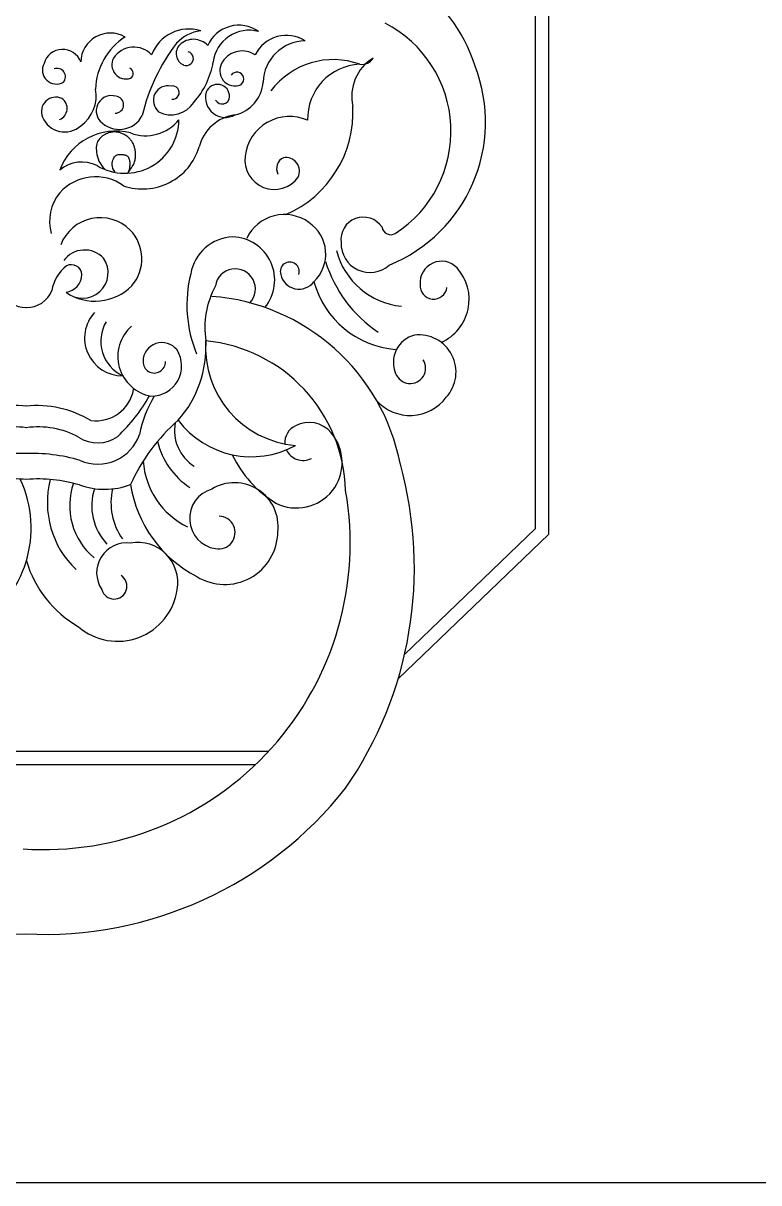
# Model space of a CAD drawing. Header units: millimetres. Extents: x -159345 to -158169, y -77510 to -76933.
# Drawn here: x -159291.7 to -159238.9, y -77510.4 to -77427.1 of the extents above; entities that cross this region are included whole.
import ezdxf

# ---------------------------------------------------------------- set-up
doc = ezdxf.new("R2010")
doc.units = ezdxf.units.MM
doc.header["$LTSCALE"] = 2
doc.header["$MEASUREMENT"] = 0
doc.layers.add('图库', color=1, linetype='CONTINUOUS')
doc.layers.add('标注', color=7, linetype='CONTINUOUS', lineweight=25)

msp = doc.modelspace()

# ---------------------------------------------------------------- linework, layer by layer
at = {"layer": '图库', "color": 0}
for p, q in [((-159254.955, -77463.432), (-159254.955, -77419.051)), ((-159254.955, -77463.432), (-159254.955, -77419.051)), ((-159254.005, -77463.837), (-159254.005, -77418.647)), ((-159254.005, -77463.837), (-159254.005, -77418.647)), ((-159285.958, -77435.181), (-159286.045, -77435.238)), ((-159285.958, -77435.181), (-159286.045, -77435.238)), ((-159285.87, -77435.13), (-159285.958, -77435.181)), ((-159285.87, -77435.13), (-159285.958, -77435.181)), ((-159285.782, -77435.086), (-159285.87, -77435.13)), ((-159285.782, -77435.086), (-159285.87, -77435.13)), ((-159285.698, -77435.049), (-159285.782, -77435.086)), ((-159285.698, -77435.049), (-159285.782, -77435.086)), ((-159285.617, -77435.02), (-159285.698, -77435.049)), ((-159285.617, -77435.02), (-159285.698, -77435.049)), ((-159285.541, -77434.996), (-159285.617, -77435.02)), ((-159285.541, -77434.996), (-159285.617, -77435.02)), ((-159285.468, -77434.978), (-159285.541, -77434.996)), ((-159285.468, -77434.978), (-159285.541, -77434.996)), ((-159285.4, -77434.966), (-159285.468, -77434.978)), ((-159285.4, -77434.966), (-159285.468, -77434.978)), ((-159285.334, -77434.958), (-159285.4, -77434.966)), ((-159285.334, -77434.958), (-159285.4, -77434.966)), ((-159285.272, -77434.953), (-159285.334, -77434.958)), ((-159285.272, -77434.953), (-159285.334, -77434.958)), ((-159285.212, -77434.951), (-159285.272, -77434.953)), ((-159285.212, -77434.951), (-159285.272, -77434.953)), ((-159285.155, -77434.951), (-159285.212, -77434.951)), ((-159285.155, -77434.951), (-159285.212, -77434.951)), ((-159285.099, -77434.953), (-159285.155, -77434.951)), ((-159285.099, -77434.953), (-159285.155, -77434.951)), ((-159285.046, -77434.957), (-159285.099, -77434.953)), ((-159285.046, -77434.957), (-159285.099, -77434.953)), ((-159284.993, -77434.962), (-159285.046, -77434.957)), ((-159284.993, -77434.962), (-159285.046, -77434.957)), ((-159284.94, -77434.97), (-159284.993, -77434.962)), ((-159284.94, -77434.97), (-159284.993, -77434.962)), ((-159284.888, -77434.98), (-159284.94, -77434.97)), ((-159284.888, -77434.98), (-159284.94, -77434.97)), ((-159284.835, -77434.993), (-159284.888, -77434.98)), ((-159284.835, -77434.993), (-159284.888, -77434.98)), ((-159284.781, -77435.009), (-159284.835, -77434.993)), ((-159284.781, -77435.009), (-159284.835, -77434.993)), ((-159284.726, -77435.028), (-159284.781, -77435.009)), ((-159284.726, -77435.028), (-159284.781, -77435.009)), ((-159284.668, -77435.05), (-159284.726, -77435.028)), ((-159284.668, -77435.05), (-159284.726, -77435.028)), ((-159284.61, -77435.076), (-159284.668, -77435.05)), ((-159284.61, -77435.076), (-159284.668, -77435.05)), ((-159284.55, -77435.104), (-159284.61, -77435.076)), ((-159284.55, -77435.104), (-159284.61, -77435.076)), ((-159284.491, -77435.135), (-159284.55, -77435.104)), ((-159284.491, -77435.135), (-159284.55, -77435.104)), ((-159284.431, -77435.169), (-159284.491, -77435.135)), ((-159284.431, -77435.169), (-159284.491, -77435.135)), ((-159284.373, -77435.205), (-159284.431, -77435.169)), ((-159284.373, -77435.205), (-159284.431, -77435.169)), ((-159284.317, -77435.243), (-159284.373, -77435.205)), ((-159284.317, -77435.243), (-159284.373, -77435.205)), ((-159286.498, -77436.035), (-159286.5, -77436.158)), ((-159286.498, -77436.035), (-159286.5, -77436.158)), ((-159286.487, -77435.92), (-159286.498, -77436.035)), ((-159286.487, -77435.92), (-159286.498, -77436.035)), ((-159286.466, -77435.813), (-159286.487, -77435.92)), ((-159286.466, -77435.813), (-159286.487, -77435.92)), ((-159286.435, -77435.712), (-159286.466, -77435.813)), ((-159286.435, -77435.712), (-159286.466, -77435.813)), ((-159286.394, -77435.618), (-159286.435, -77435.712)), ((-159286.394, -77435.618), (-159286.435, -77435.712)), ((-159286.342, -77435.53), (-159286.394, -77435.618)), ((-159286.342, -77435.53), (-159286.394, -77435.618)), ((-159286.279, -77435.448), (-159286.342, -77435.53)), ((-159286.279, -77435.448), (-159286.342, -77435.53)), ((-159286.207, -77435.372), (-159286.279, -77435.448)), ((-159286.207, -77435.372), (-159286.279, -77435.448)), ((-159286.129, -77435.302), (-159286.207, -77435.372)), ((-159286.129, -77435.302), (-159286.207, -77435.372)), ((-159286.045, -77435.238), (-159286.129, -77435.302)), ((-159286.045, -77435.238), (-159286.129, -77435.302)), ((-159284.263, -77435.282), (-159284.317, -77435.243)), ((-159284.263, -77435.282), (-159284.317, -77435.243)), ((-159284.211, -77435.323), (-159284.263, -77435.282)), ((-159284.211, -77435.323), (-159284.263, -77435.282)), ((-159284.162, -77435.366), (-159284.211, -77435.323)), ((-159284.162, -77435.366), (-159284.211, -77435.323)), ((-159284.116, -77435.41), (-159284.162, -77435.366)), ((-159284.116, -77435.41), (-159284.162, -77435.366)), ((-159284.073, -77435.456), (-159284.116, -77435.41)), ((-159284.073, -77435.456), (-159284.116, -77435.41)), ((-159284.032, -77435.504), (-159284.073, -77435.456)), ((-159284.032, -77435.504), (-159284.073, -77435.456)), ((-159283.993, -77435.554), (-159284.032, -77435.504)), ((-159283.993, -77435.554), (-159284.032, -77435.504)), ((-159283.957, -77435.607), (-159283.993, -77435.554)), ((-159283.957, -77435.607), (-159283.993, -77435.554)), ((-159283.922, -77435.662), (-159283.957, -77435.607)), ((-159283.922, -77435.662), (-159283.957, -77435.607)), ((-159283.89, -77435.719), (-159283.922, -77435.662)), ((-159283.89, -77435.719), (-159283.922, -77435.662)), ((-159283.86, -77435.779), (-159283.89, -77435.719)), ((-159283.86, -77435.779), (-159283.89, -77435.719)), ((-159283.832, -77435.84), (-159283.86, -77435.779)), ((-159283.832, -77435.84), (-159283.86, -77435.779)), ((-159283.806, -77435.901), (-159283.832, -77435.84)), ((-159283.806, -77435.901), (-159283.832, -77435.84)), ((-159283.783, -77435.962), (-159283.806, -77435.901)), ((-159283.783, -77435.962), (-159283.806, -77435.901)), ((-159283.762, -77436.023), (-159283.783, -77435.962)), ((-159283.762, -77436.023), (-159283.783, -77435.962)), ((-159283.744, -77436.082), (-159283.762, -77436.023)), ((-159283.744, -77436.082), (-159283.762, -77436.023)), ((-159286.5, -77436.158), (-159286.493, -77436.289)), ((-159286.5, -77436.158), (-159286.493, -77436.289)), ((-159286.493, -77436.289), (-159286.476, -77436.428)), ((-159286.493, -77436.289), (-159286.476, -77436.428)), ((-159286.476, -77436.428), (-159286.451, -77436.575)), ((-159286.476, -77436.428), (-159286.451, -77436.575)), ((-159286.451, -77436.575), (-159286.415, -77436.729)), ((-159286.451, -77436.575), (-159286.415, -77436.729)), ((-159286.415, -77436.729), (-159286.368, -77436.886)), ((-159286.415, -77436.729), (-159286.368, -77436.886)), ((-159286.368, -77436.886), (-159286.306, -77437.043)), ((-159286.368, -77436.886), (-159286.306, -77437.043)), ((-159285.305, -77436.969), (-159285.268, -77436.875)), ((-159285.305, -77436.969), (-159285.268, -77436.875)), ((-159285.268, -77436.875), (-159285.228, -77436.797)), ((-159285.268, -77436.875), (-159285.228, -77436.797)), ((-159285.228, -77436.797), (-159285.185, -77436.733)), ((-159285.228, -77436.797), (-159285.185, -77436.733)), ((-159285.185, -77436.733), (-159285.139, -77436.683)), ((-159285.185, -77436.733), (-159285.139, -77436.683)), ((-159285.139, -77436.683), (-159285.091, -77436.644)), ((-159285.139, -77436.683), (-159285.091, -77436.644)), ((-159285.091, -77436.644), (-159285.041, -77436.614)), ((-159285.091, -77436.644), (-159285.041, -77436.614)), ((-159285.041, -77436.614), (-159284.988, -77436.593)), ((-159285.041, -77436.614), (-159284.988, -77436.593)), ((-159284.988, -77436.593), (-159284.935, -77436.579)), ((-159284.988, -77436.593), (-159284.935, -77436.579)), ((-159284.935, -77436.579), (-159284.879, -77436.569)), ((-159284.935, -77436.579), (-159284.879, -77436.569)), ((-159284.879, -77436.569), (-159284.822, -77436.562)), ((-159284.879, -77436.569), (-159284.822, -77436.562)), ((-159284.822, -77436.562), (-159284.764, -77436.559)), ((-159284.822, -77436.562), (-159284.764, -77436.559)), ((-159284.764, -77436.559), (-159284.707, -77436.558)), ((-159284.764, -77436.559), (-159284.707, -77436.558)), ((-159284.707, -77436.558), (-159284.65, -77436.56)), ((-159284.707, -77436.558), (-159284.65, -77436.56)), ((-159284.65, -77436.56), (-159284.594, -77436.565)), ((-159284.65, -77436.56), (-159284.594, -77436.565)), ((-159284.594, -77436.565), (-159284.541, -77436.572)), ((-159284.594, -77436.565), (-159284.541, -77436.572)), ((-159284.541, -77436.572), (-159284.49, -77436.582)), ((-159284.541, -77436.572), (-159284.49, -77436.582)), ((-159284.49, -77436.582), (-159284.444, -77436.593)), ((-159284.49, -77436.582), (-159284.444, -77436.593)), ((-159284.444, -77436.593), (-159284.401, -77436.607)), ((-159284.444, -77436.593), (-159284.401, -77436.607)), ((-159284.401, -77436.607), (-159284.362, -77436.623)), ((-159284.401, -77436.607), (-159284.362, -77436.623)), ((-159284.362, -77436.623), (-159284.327, -77436.641)), ((-159284.362, -77436.623), (-159284.327, -77436.641)), ((-159284.327, -77436.641), (-159284.295, -77436.661)), ((-159284.327, -77436.641), (-159284.295, -77436.661)), ((-159284.295, -77436.661), (-159284.266, -77436.684)), ((-159284.295, -77436.661), (-159284.266, -77436.684)), ((-159284.266, -77436.684), (-159284.24, -77436.71)), ((-159284.266, -77436.684), (-159284.24, -77436.71)), ((-159284.24, -77436.71), (-159284.217, -77436.739)), ((-159284.24, -77436.71), (-159284.217, -77436.739)), ((-159284.217, -77436.739), (-159284.195, -77436.771)), ((-159284.217, -77436.739), (-159284.195, -77436.771)), ((-159284.195, -77436.771), (-159284.175, -77436.806)), ((-159284.195, -77436.771), (-159284.175, -77436.806)), ((-159284.175, -77436.806), (-159284.157, -77436.845)), ((-159284.175, -77436.806), (-159284.157, -77436.845)), ((-159284.157, -77436.845), (-159284.142, -77436.887)), ((-159284.157, -77436.845), (-159284.142, -77436.887)), ((-159284.142, -77436.887), (-159284.128, -77436.935)), ((-159284.142, -77436.887), (-159284.128, -77436.935)), ((-159283.729, -77436.14), (-159283.744, -77436.082)), ((-159283.729, -77436.14), (-159283.744, -77436.082)), ((-159283.717, -77436.195), (-159283.729, -77436.14)), ((-159283.717, -77436.195), (-159283.729, -77436.14)), ((-159283.707, -77436.248), (-159283.717, -77436.195)), ((-159283.707, -77436.248), (-159283.717, -77436.195)), ((-159283.709, -77436.957), (-159283.697, -77436.886)), ((-159283.709, -77436.957), (-159283.697, -77436.886)), ((-159283.699, -77436.3), (-159283.707, -77436.248)), ((-159283.699, -77436.3), (-159283.707, -77436.248)), ((-159283.693, -77436.352), (-159283.699, -77436.3)), ((-159283.693, -77436.352), (-159283.699, -77436.3)), ((-159283.697, -77436.886), (-159283.689, -77436.817)), ((-159283.697, -77436.886), (-159283.689, -77436.817)), ((-159283.689, -77436.403), (-159283.693, -77436.352)), ((-159283.689, -77436.403), (-159283.693, -77436.352)), ((-159283.686, -77436.456), (-159283.689, -77436.403)), ((-159283.686, -77436.456), (-159283.689, -77436.403)), ((-159283.689, -77436.817), (-159283.684, -77436.75)), ((-159283.689, -77436.817), (-159283.684, -77436.75)), ((-159283.684, -77436.509), (-159283.686, -77436.456)), ((-159283.684, -77436.509), (-159283.686, -77436.456)), ((-159283.683, -77436.566), (-159283.684, -77436.509)), ((-159283.683, -77436.566), (-159283.684, -77436.509)), ((-159283.684, -77436.75), (-159283.682, -77436.686)), ((-159283.684, -77436.75), (-159283.682, -77436.686)), ((-159283.682, -77436.624), (-159283.683, -77436.566)), ((-159283.682, -77436.624), (-159283.683, -77436.566)), ((-159283.682, -77436.686), (-159283.682, -77436.624)), ((-159283.682, -77436.686), (-159283.682, -77436.624)), ((-159286.306, -77437.043), (-159286.229, -77437.198)), ((-159286.306, -77437.043), (-159286.229, -77437.198)), ((-159286.229, -77437.198), (-159286.135, -77437.347)), ((-159286.229, -77437.198), (-159286.135, -77437.347)), ((-159286.135, -77437.347), (-159286.022, -77437.489)), ((-159286.135, -77437.347), (-159286.022, -77437.489)), ((-159286.022, -77437.489), (-159285.888, -77437.619)), ((-159286.022, -77437.489), (-159285.888, -77437.619)), ((-159285.357, -77437.315), (-159285.354, -77437.192)), ((-159285.357, -77437.315), (-159285.354, -77437.192)), ((-159285.341, -77437.441), (-159285.357, -77437.315)), ((-159285.341, -77437.441), (-159285.357, -77437.315)), ((-159285.354, -77437.192), (-159285.335, -77437.076)), ((-159285.354, -77437.192), (-159285.335, -77437.076)), ((-159285.301, -77437.566), (-159285.341, -77437.441)), ((-159285.301, -77437.566), (-159285.341, -77437.441)), ((-159285.335, -77437.076), (-159285.305, -77436.969)), ((-159285.335, -77437.076), (-159285.305, -77436.969)), ((-159285.233, -77437.688), (-159285.301, -77437.566)), ((-159285.233, -77437.688), (-159285.301, -77437.566)), ((-159285.133, -77437.803), (-159285.233, -77437.688)), ((-159285.133, -77437.803), (-159285.233, -77437.688)), ((-159284.156, -77437.712), (-159284.182, -77437.797)), ((-159284.156, -77437.712), (-159284.182, -77437.797)), ((-159284.136, -77437.623), (-159284.156, -77437.712)), ((-159284.136, -77437.623), (-159284.156, -77437.712)), ((-159284.12, -77437.532), (-159284.136, -77437.623)), ((-159284.12, -77437.532), (-159284.136, -77437.623)), ((-159284.128, -77436.935), (-159284.117, -77436.988)), ((-159284.128, -77436.935), (-159284.117, -77436.988)), ((-159284.122, -77437.739), (-159284.042, -77437.629)), ((-159284.122, -77437.739), (-159284.042, -77437.629)), ((-159284.109, -77437.441), (-159284.12, -77437.532)), ((-159284.109, -77437.441), (-159284.12, -77437.532)), ((-159284.117, -77436.988), (-159284.108, -77437.048)), ((-159284.117, -77436.988), (-159284.108, -77437.048)), ((-159284.102, -77437.351), (-159284.109, -77437.441)), ((-159284.102, -77437.351), (-159284.109, -77437.441)), ((-159284.108, -77437.048), (-159284.102, -77437.113)), ((-159284.108, -77437.048), (-159284.102, -77437.113)), ((-159284.102, -77437.113), (-159284.099, -77437.186)), ((-159284.102, -77437.113), (-159284.099, -77437.186)), ((-159284.098, -77437.266), (-159284.102, -77437.351)), ((-159284.098, -77437.266), (-159284.102, -77437.351)), ((-159284.099, -77437.186), (-159284.098, -77437.266)), ((-159284.099, -77437.186), (-159284.098, -77437.266)), ((-159284.042, -77437.629), (-159283.972, -77437.528)), ((-159284.042, -77437.629), (-159283.972, -77437.528)), ((-159283.972, -77437.528), (-159283.911, -77437.433)), ((-159283.972, -77437.528), (-159283.911, -77437.433)), ((-159283.911, -77437.433), (-159283.858, -77437.345)), ((-159283.911, -77437.433), (-159283.858, -77437.345)), ((-159283.858, -77437.345), (-159283.814, -77437.261)), ((-159283.858, -77437.345), (-159283.814, -77437.261)), ((-159283.814, -77437.261), (-159283.778, -77437.182)), ((-159283.814, -77437.261), (-159283.778, -77437.182)), ((-159283.778, -77437.182), (-159283.749, -77437.105)), ((-159283.778, -77437.182), (-159283.749, -77437.105)), ((-159283.749, -77437.105), (-159283.726, -77437.03)), ((-159283.749, -77437.105), (-159283.726, -77437.03)), ((-159283.726, -77437.03), (-159283.709, -77436.957)), ((-159283.726, -77437.03), (-159283.709, -77436.957)), ((-159284.214, -77437.858), (-159284.122, -77437.739)), ((-159284.214, -77437.858), (-159284.122, -77437.739)), ((-159284.182, -77437.797), (-159284.214, -77437.877)), ((-159284.182, -77437.797), (-159284.214, -77437.877)), ((-159264.37, -77472.496), (-159254.955, -77463.432)), ((-159264.37, -77472.496), (-159254.955, -77463.432)), ((-159264.839, -77474.265), (-159254.005, -77463.837)), ((-159264.839, -77474.265), (-159254.005, -77463.837)), ((-159308.943, -77479.426), (-159274.108, -77479.426)), ((-159308.943, -77479.426), (-159274.108, -77479.426)), ((-159308.01, -77480.376), (-159275.041, -77480.376)), ((-159308.01, -77480.376), (-159275.041, -77480.376))]:
    msp.add_line(p, q, dxfattribs=at)
for centre, radius, start, end in [((-159270.404, -77433.763), 11.654, 17.71979, 94.42475), ((-159270.404, -77433.763), 11.654, 17.71979, 94.42475), ((-159279.837, -77430.427), 2.871, 72.99599, 159.35831), ((-159279.837, -77430.427), 2.871, 72.99599, 159.35831), ((-159278.575, -77430.631), 2.98, 98.15297, 136.39894), ((-159278.575, -77430.631), 2.98, 98.15297, 136.39894), ((-159276.267, -77429.713), 2.429, 54.46505, 156.46241), ((-159276.267, -77429.713), 2.429, 54.46505, 156.46241), ((-159275.534, -77430.232), 2.587, 74.78114, 173.00003), ((-159275.534, -77430.232), 2.587, 74.78114, 173.00003), ((-159269.757, -77434.9), 8.73, 302.80257, 62.76139), ((-159269.757, -77434.9), 8.73, 302.80257, 62.76139), ((-159285.488, -77429.978), 2.131, 60.17149, 178.39904), ((-159285.488, -77429.978), 2.131, 60.17149, 178.39904), ((-159281.94, -77432.018), 4.617, 122.60254, 178.22699), ((-159281.94, -77432.018), 4.617, 122.60254, 178.22699), ((-159279.529, -77429.716), 1.421, 43.23865, 133.58227), ((-159279.529, -77429.716), 1.421, 43.23865, 133.58227), ((-159272.843, -77430.493), 2.483, 57.15415, 154.23293), ((-159272.843, -77430.493), 2.483, 57.15415, 154.23293), ((-159271.465, -77431.464), 3.056, 90.6071, 178.26405), ((-159271.465, -77431.464), 3.056, 90.6071, 178.26405), ((-159288.915, -77430.405), 1.386, 20.58025, 164.28809), ((-159288.915, -77430.405), 1.386, 20.58025, 164.28809), ((-159283.807, -77430.608), 1.752, 42.90821, 146.41615), ((-159283.807, -77430.608), 1.752, 42.90821, 146.41615), ((-159270.252, -77436.724), 13.275, 142.14103, 167.17475), ((-159270.252, -77436.724), 13.275, 142.14103, 167.17475), ((-159279.863, -77429.316), 0.902, 135.75261, 246.03991), ((-159279.863, -77429.316), 0.902, 135.75261, 246.03991), ((-159280.031, -77429.676), 0.505, 246.89452, 74.18891), ((-159280.031, -77429.676), 0.505, 246.89452, 74.18891), ((-159276.012, -77430.799), 1.67, 56.05065, 148.11511), ((-159276.012, -77430.799), 1.67, 56.05065, 148.11511), ((-159289.36, -77430.504), 1.007, 151.948, 300.44819), ((-159289.36, -77430.504), 1.007, 151.948, 300.44819), ((-159284.352, -77430.112), 1.03, 152.66457, 287.86538), ((-159284.352, -77430.112), 1.03, 152.66457, 287.86538), ((-159283.843, -77428.945), 5.823, 318.21449, 350.38654), ((-159283.843, -77428.945), 5.823, 318.21449, 350.38654), ((-159276.547, -77430.552), 1.088, 144.28034, 294.99802), ((-159276.547, -77430.552), 1.088, 144.28034, 294.99802), ((-159269.478, -77435.36), 5.605, 70.14958, 143.03265), ((-159269.478, -77435.36), 5.605, 70.14958, 143.03265), ((-159267.407, -77434.005), 3.92, 92.45887, 181.6035), ((-159267.407, -77434.005), 3.92, 92.45887, 181.6035), ((-159264.925, -77432.392), 3.233, 121.6777, 192.77903), ((-159264.925, -77432.392), 3.233, 121.6777, 192.77903), ((-159267.422, -77429.177), 0.924, 260.50222, 329.85539), ((-159267.422, -77429.177), 0.924, 260.50222, 329.85539), ((-159269.635, -77434.237), 11.086, 292.08083, 21.26724), ((-159269.635, -77434.237), 11.086, 292.08083, 21.26724), ((-159289.315, -77430.988), 0.603, 320.46563, 110.02416), ((-159289.315, -77430.988), 0.603, 320.46563, 110.02416), ((-159284.245, -77430.743), 0.407, 300.92199, 67.88414), ((-159284.245, -77430.743), 0.407, 300.92199, 67.88414), ((-159276.404, -77431.153), 0.5, 309.4764, 145.16269), ((-159276.404, -77431.153), 0.5, 309.4764, 145.16269), ((-159289.089, -77432.379), 2.584, 304.69372, 11.24336), ((-159289.089, -77432.379), 2.584, 304.69372, 11.24336), ((-159281.342, -77432.685), 1.057, 78.1335, 230.0883), ((-159281.342, -77432.685), 1.057, 78.1335, 230.0883), ((-159281.027, -77432.122), 0.481, 264.99028, 101.74958), ((-159281.027, -77432.122), 0.481, 264.99028, 101.74958), ((-159277.793, -77432.401), 0.867, 357.82817, 159.57423), ((-159277.793, -77432.401), 0.867, 357.82817, 159.57423), ((-159277.093, -77431.202), 2.579, 282.4948, 356.24527), ((-159277.093, -77431.202), 2.579, 282.4948, 356.24527), ((-159289.4, -77433.49), 1.04, 65.07134, 202.53252), ((-159289.4, -77433.49), 1.04, 65.07134, 202.53252), ((-159289.456, -77433.256), 0.865, 292.17917, 55.12777), ((-159289.456, -77433.256), 0.865, 292.17917, 55.12777), ((-159285.404, -77433.433), 1.097, 73.87873, 222.05839), ((-159285.404, -77433.433), 1.097, 73.87873, 222.05839), ((-159285.153, -77432.993), 0.616, 269.80556, 84.98415), ((-159285.153, -77432.993), 0.616, 269.80556, 84.98415), ((-159277.237, -77432.483), 1.422, 164.26334, 299.61533), ((-159277.237, -77432.483), 1.422, 164.26334, 299.61533), ((-159277.46, -77432.409), 0.535, 207.63696, 357.39623), ((-159277.46, -77432.409), 0.535, 207.63696, 357.39623), ((-159281.122, -77431.804), 1.915, 242.03233, 327.80168), ((-159281.122, -77431.804), 1.915, 242.03233, 327.80168), ((-159276.049, -77433.549), 7.982, 293.29125, 3.16628), ((-159276.049, -77433.549), 7.982, 293.29125, 3.16628), ((-159288.772, -77433.228), 1.72, 202.56927, 312.15042), ((-159288.772, -77433.228), 1.72, 202.56927, 312.15042), ((-159284.45, -77434.032), 3.887, 239.1907, 359.42347), ((-159284.45, -77434.032), 3.887, 239.1907, 359.42347), ((-159284.847, -77432.894), 1.872, 222.88843, 331.86889), ((-159284.847, -77432.894), 1.872, 222.88843, 331.86889), ((-159282.952, -77432.163), 3.057, 249.26473, 321.37226), ((-159282.952, -77432.163), 3.057, 249.26473, 321.37226), ((-159276.094, -77436.8), 3.112, 98.14993, 165.6428), ((-159276.094, -77436.8), 3.112, 98.14993, 165.6428), ((-159272.624, -77437.038), 3.199, 66.05182, 173.6959), ((-159272.624, -77437.038), 3.199, 66.05182, 173.6959), ((-159285.094, -77439.185), 4.296, 75.7155, 159.8575), ((-159285.094, -77439.185), 4.296, 75.7155, 159.8575), ((-159283.183, -77434.785), 4.261, 251.463, 343.02873), ((-159283.183, -77434.785), 4.261, 251.463, 343.02873), ((-159273.713, -77436.969), 2.11, 172.31197, 324.4158), ((-159273.713, -77436.969), 2.11, 172.31197, 324.4158), ((-159272.698, -77437.572), 0.854, 115.11706, 207.97828), ((-159272.698, -77437.572), 0.854, 115.11706, 207.97828), ((-159272.904, -77437.783), 0.997, 335.49184, 99.03375), ((-159272.904, -77437.783), 0.997, 335.49184, 99.03375), ((-159287.534, -77439.54), 2.43, 63.25847, 130.9773), ((-159287.534, -77439.54), 2.43, 63.25847, 130.9773), ((-159286.555, -77441.61), 3.439, 54.09077, 138.42363), ((-159286.555, -77441.61), 3.439, 54.09077, 138.42363), ((-159286.583, -77441.386), 3.273, 141.04196, 195.0462), ((-159286.583, -77441.386), 3.273, 141.04196, 195.0462), ((-159272.995, -77443.865), 2.987, 53.85287, 154.81798), ((-159272.995, -77443.865), 2.987, 53.85287, 154.81798), ((-159267.328, -77442.668), 1.604, 32.86114, 188.21284), ((-159267.328, -77442.668), 1.604, 32.86114, 188.21284), ((-159286.217, -77444.15), 3.042, 45.1383, 158.76233), ((-159286.217, -77444.15), 3.042, 45.1383, 158.76233), ((-159272.754, -77443.725), 2.734, 313.57144, 56.1969), ((-159272.754, -77443.725), 2.734, 313.57144, 56.1969), ((-159265.357, -77441.699), 0.631, 188.9639, 301.53), ((-159265.357, -77441.699), 0.631, 188.9639, 301.53), ((-159286.191, -77444.066), 2.964, 319.27009, 44.35103), ((-159286.191, -77444.066), 2.964, 319.27009, 44.35103), ((-159276.579, -77445.666), 3.181, 92.25699, 170.33651), ((-159276.579, -77445.666), 3.181, 92.25699, 170.33651), ((-159276.787, -77445.585), 3.099, 320.45737, 88.47592), ((-159276.787, -77445.585), 3.099, 320.45737, 88.47592), ((-159287.336, -77445.297), 1.87, 43.13008, 143.59604), ((-159287.336, -77445.297), 1.87, 43.13008, 143.59604), ((-159264.037, -77442.094), 5.404, 194.82167, 264.13794), ((-159264.037, -77442.094), 5.404, 194.82167, 264.13794), ((-159266.851, -77442.976), 2.066, 177.82758, 312.04974), ((-159266.851, -77442.976), 2.066, 177.82758, 312.04974), ((-159287.488, -77445.057), 1.839, 229.89826, 34.41292), ((-159287.488, -77445.057), 1.839, 229.89826, 34.41292), ((-159272.609, -77444.977), 0.682, 342.046, 197.954), ((-159272.609, -77444.977), 0.682, 342.046, 197.954), ((-159260.93, -77441.416), 9.541, 197.30594, 236.1143), ((-159260.93, -77441.416), 9.541, 197.30594, 236.1143), ((-159261.711, -77445.77), 1.535, 43.15264, 185.35283), ((-159261.711, -77445.77), 1.535, 43.15264, 185.35283), ((-159286.98, -77446.75), 2.737, 127.08755, 171.336), ((-159286.98, -77446.75), 2.737, 127.08755, 171.336), ((-159288.845, -77445.163), 1.313, 277.53999, 358.42784), ((-159288.845, -77445.163), 1.313, 277.53999, 358.42784), ((-159288.287, -77445.238), 0.755, 2.99004, 117.09683), ((-159288.287, -77445.238), 0.755, 2.99004, 117.09683), ((-159270.731, -77447.377), 9.261, 165.9708, 202.28211), ((-159270.731, -77447.377), 9.261, 165.9708, 202.28211), ((-159276.52, -77446.233), 1.447, 316.61247, 171.30643), ((-159276.52, -77446.233), 1.447, 316.61247, 171.30643), ((-159271.945, -77444.899), 1.344, 192.37121, 323.12333), ((-159271.945, -77444.899), 1.344, 192.37121, 323.12333), ((-159263.098, -77446.979), 3.374, 293.91374, 42.01331), ((-159263.098, -77446.979), 3.374, 293.91374, 42.01331), ((-159286.588, -77443.386), 3.718, 235.89144, 315.31582), ((-159286.588, -77443.386), 3.718, 235.89144, 315.31582), ((-159272.276, -77449.031), 6.427, 151.99972, 188.2753), ((-159272.276, -77449.031), 6.427, 151.99972, 188.2753), ((-159264.438, -77443.932), 6.672, 195.41466, 265.13103), ((-159264.438, -77443.932), 6.672, 195.41466, 265.13103), ((-159262.276, -77445.993), 0.966, 175.24809, 352.42392), ((-159262.276, -77445.993), 0.966, 175.24809, 352.42392), ((-159291.564, -77445.632), 1.928, 201.45004, 271.24346), ((-159291.564, -77445.632), 1.928, 201.45004, 271.24346), ((-159291.481, -77445.632), 1.928, 268.75654, 338.54996), ((-159291.481, -77445.632), 1.928, 268.75654, 338.54996), ((-159279.355, -77461.678), 14.965, 10.9906, 85.57089), ((-159279.355, -77461.678), 14.965, 10.9906, 85.57089), ((-159284.63, -77449.75), 2.709, 137.24984, 270.69463), ((-159284.63, -77449.75), 2.709, 137.24984, 270.69463), ((-159283.451, -77449.985), 2.726, 149.07914, 245.11969), ((-159283.451, -77449.985), 2.726, 149.07914, 245.11969), ((-159282.049, -77451.07), 2.903, 131.49473, 259.6444), ((-159282.049, -77451.07), 2.903, 131.49473, 259.6444), ((-159281.78, -77451.44), 1.362, 37.69911, 179.86532), ((-159281.78, -77451.44), 1.362, 37.69911, 179.86532), ((-159286.565, -77450.394), 7.941, 318.45875, 3.16125), ((-159286.565, -77450.394), 7.941, 318.45875, 3.16125), ((-159271.598, -77450.436), 7.054, 176.0992, 265.16341), ((-159271.598, -77450.436), 7.054, 176.0992, 265.16341), ((-159279.691, -77461.007), 11.101, 1.50834, 84.54442), ((-159279.691, -77461.007), 11.101, 1.50834, 84.54442), ((-159263.15, -77451.497), 2.017, 104.47488, 203.21724), ((-159263.15, -77451.497), 2.017, 104.47488, 203.21724), ((-159263.338, -77452.197), 2.672, 317.44721, 96.79095), ((-159263.338, -77452.197), 2.672, 317.44721, 96.79095), ((-159282.536, -77451.76), 2.166, 269.0835, 32.15147), ((-159282.536, -77451.76), 2.166, 269.0835, 32.15147), ((-159282.337, -77451.462), 0.805, 178.21029, 1.78971), ((-159282.337, -77451.462), 0.805, 178.21029, 1.78971), ((-159263.961, -77451.914), 1.11, 199.94223, 33.14151), ((-159263.961, -77451.914), 1.11, 199.94223, 33.14151), ((-159286.525, -77452.945), 2.752, 262.55441, 349.56056), ((-159286.525, -77452.945), 2.752, 262.55441, 349.56056), ((-159293.848, -77447.451), 12.91, 313.50539, 329.99812), ((-159293.848, -77447.451), 12.91, 313.50539, 329.99812), ((-159274.229, -77458.625), 9.377, 149.86886, 167.99786), ((-159274.229, -77458.625), 9.377, 149.86886, 167.99786), ((-159263.966, -77452.093), 3.223, 221.81376, 323.65435), ((-159263.966, -77452.093), 3.223, 221.81376, 323.65435), ((-159292.221, -77462.388), 7.786, 84.61771, 120.41537), ((-159292.221, -77462.388), 7.786, 84.61771, 120.41537), ((-159290.823, -77462.388), 7.786, 59.58463, 95.38229), ((-159290.823, -77462.388), 7.786, 59.58463, 95.38229), ((-159271.889, -77465.688), 13.297, 131.04841, 155.9577), ((-159271.889, -77465.688), 13.297, 131.04841, 155.9577), ((-159277.869, -77456.401), 3.016, 169.47215, 238.06378), ((-159277.869, -77456.401), 3.016, 169.47215, 238.06378), ((-159275.364, -77451.692), 6.586, 217.05076, 298.78346), ((-159275.364, -77451.692), 6.586, 217.05076, 298.78346), ((-159271.217, -77457.864), 2.05, 39.29793, 118.4363), ((-159271.217, -77457.864), 2.05, 39.29793, 118.4363), ((-159292.363, -77462.317), 6.182, 82.18294, 118.15719), ((-159292.363, -77462.317), 6.182, 82.18294, 118.15719), ((-159290.682, -77462.317), 6.182, 61.84281, 97.81706), ((-159290.682, -77462.317), 6.182, 61.84281, 97.81706), ((-159286.4, -77454.839), 2.444, 236.05414, 306.06549), ((-159286.4, -77454.839), 2.444, 236.05414, 306.06549), ((-159286.377, -77455.676), 3.139, 245.91256, 341.45005), ((-159286.377, -77455.676), 3.139, 245.91256, 341.45005), ((-159272.117, -77458.691), 3.271, 243.08246, 40.52068), ((-159272.117, -77458.691), 3.271, 243.08246, 40.52068), ((-159271.656, -77457.246), 1.301, 114.41214, 184.98228), ((-159271.656, -77457.246), 1.301, 114.41214, 184.98228), ((-159276.797, -77455.919), 5.458, 193.352, 236.97092), ((-159276.797, -77455.919), 5.458, 193.352, 236.97092), ((-159292.025, -77469.568), 11.527, 88.12988, 106.95441), ((-159292.025, -77469.568), 11.527, 88.12988, 106.95441), ((-159291.156, -77470.411), 12.374, 73.58014, 92.282), ((-159291.156, -77470.411), 12.374, 73.58014, 92.282), ((-159269.354, -77454.609), 8.185, 205.50382, 238.77134), ((-159269.354, -77454.609), 8.185, 205.50382, 238.77134), ((-159271.656, -77457.246), 1.301, 204.08607, 297.44648), ((-159271.656, -77457.246), 1.301, 204.08607, 297.44648), ((-159277.439, -77458.203), 5.702, 183.81728, 243.80731), ((-159277.439, -77458.203), 5.702, 183.81728, 243.80731), ((-159291.573, -77466.242), 27.913, 325.41324, 15.41087), ((-159291.573, -77466.242), 27.913, 325.41324, 15.41087), ((-159292.342, -77470.444), 10.572, 85.43126, 106.44447), ((-159292.342, -77470.444), 10.572, 85.43126, 106.44447), ((-159299.391, -77463.388), 8.217, 300.13079, 25.27779), ((-159299.391, -77463.388), 8.217, 300.13079, 25.27779), ((-159290.675, -77470.274), 10.401, 73.43617, 94.5469), ((-159290.675, -77470.274), 10.401, 73.43617, 94.5469), ((-159283.39, -77461.582), 6.623, 165.47868, 226.538), ((-159283.39, -77461.582), 6.623, 165.47868, 226.538), ((-159283.537, -77461.785), 4.874, 160.65812, 230.21978), ((-159283.537, -77461.785), 4.874, 160.65812, 230.21978), ((-159276.581, -77463.289), 3.141, 352.87076, 121.30479), ((-159276.581, -77463.289), 3.141, 352.87076, 121.30479), ((-159290.273, -77464.493), 22.006, 266.15696, 9.88697), ((-159290.273, -77464.493), 22.006, 266.15696, 9.88697), ((-159285.917, -77455.302), 5.314, 250.27874, 290.77164), ((-159285.917, -77455.302), 5.314, 250.27874, 290.77164), ((-159282.807, -77461.793), 4.019, 162.24717, 223.26616), ((-159282.807, -77461.793), 4.019, 162.24717, 223.26616), ((-159280.917, -77461.585), 4.527, 167.22803, 214.96039), ((-159280.917, -77461.585), 4.527, 167.22803, 214.96039), ((-159275.144, -77458.902), 8.993, 188.75433, 242.59462), ((-159275.144, -77458.902), 8.993, 188.75433, 242.59462), ((-159277.601, -77462.713), 2.195, 106.19189, 260.96805), ((-159277.601, -77462.713), 2.195, 106.19189, 260.96805), ((-159277.713, -77463.724), 1.181, 258.62892, 88.3184), ((-159277.713, -77463.724), 1.181, 258.62892, 88.3184), ((-159277.279, -77463.639), 3.816, 238.32211, 359.40203), ((-159277.279, -77463.639), 3.816, 238.32211, 359.40203), ((-159284.318, -77466.618), 2.156, 82.38862, 213.9616), ((-159284.318, -77466.618), 2.156, 82.38862, 213.9616), ((-159283.522, -77467.314), 2.879, 349.84623, 100.21171), ((-159283.522, -77467.314), 2.879, 349.84623, 100.21171), ((-159283.653, -77463.388), 8.217, 196.73384, 239.86921), ((-159283.653, -77463.388), 8.217, 196.73384, 239.86921), ((-159285.219, -77467.58), 0.92, 195.2717, 55.74881), ((-159285.219, -77467.58), 0.92, 195.2717, 55.74881), ((-159284.968, -77467.209), 4.324, 229.45892, 351.85164), ((-159284.968, -77467.209), 4.324, 229.45892, 351.85164), ((-159292.797, -77464.993), 27.588, 218.28871, 272.48296), ((-159292.797, -77464.993), 27.588, 218.28871, 272.48296), ((-159290.269, -77464.966), 27.621, 267.2332, 321.69484), ((-159290.269, -77464.966), 27.621, 267.2332, 321.69484)]:
    msp.add_arc(centre, radius, start, end, dxfattribs=at)
at = {"layer": '标注', "color": 7}
msp.add_lwpolyline([(-159344.507, -76933.348), (-158169.005, -76933.348), (-158169.005, -77510.432), (-159344.507, -77510.432)], close=True, dxfattribs=at)

doc.saveas('drawing.dxf')
